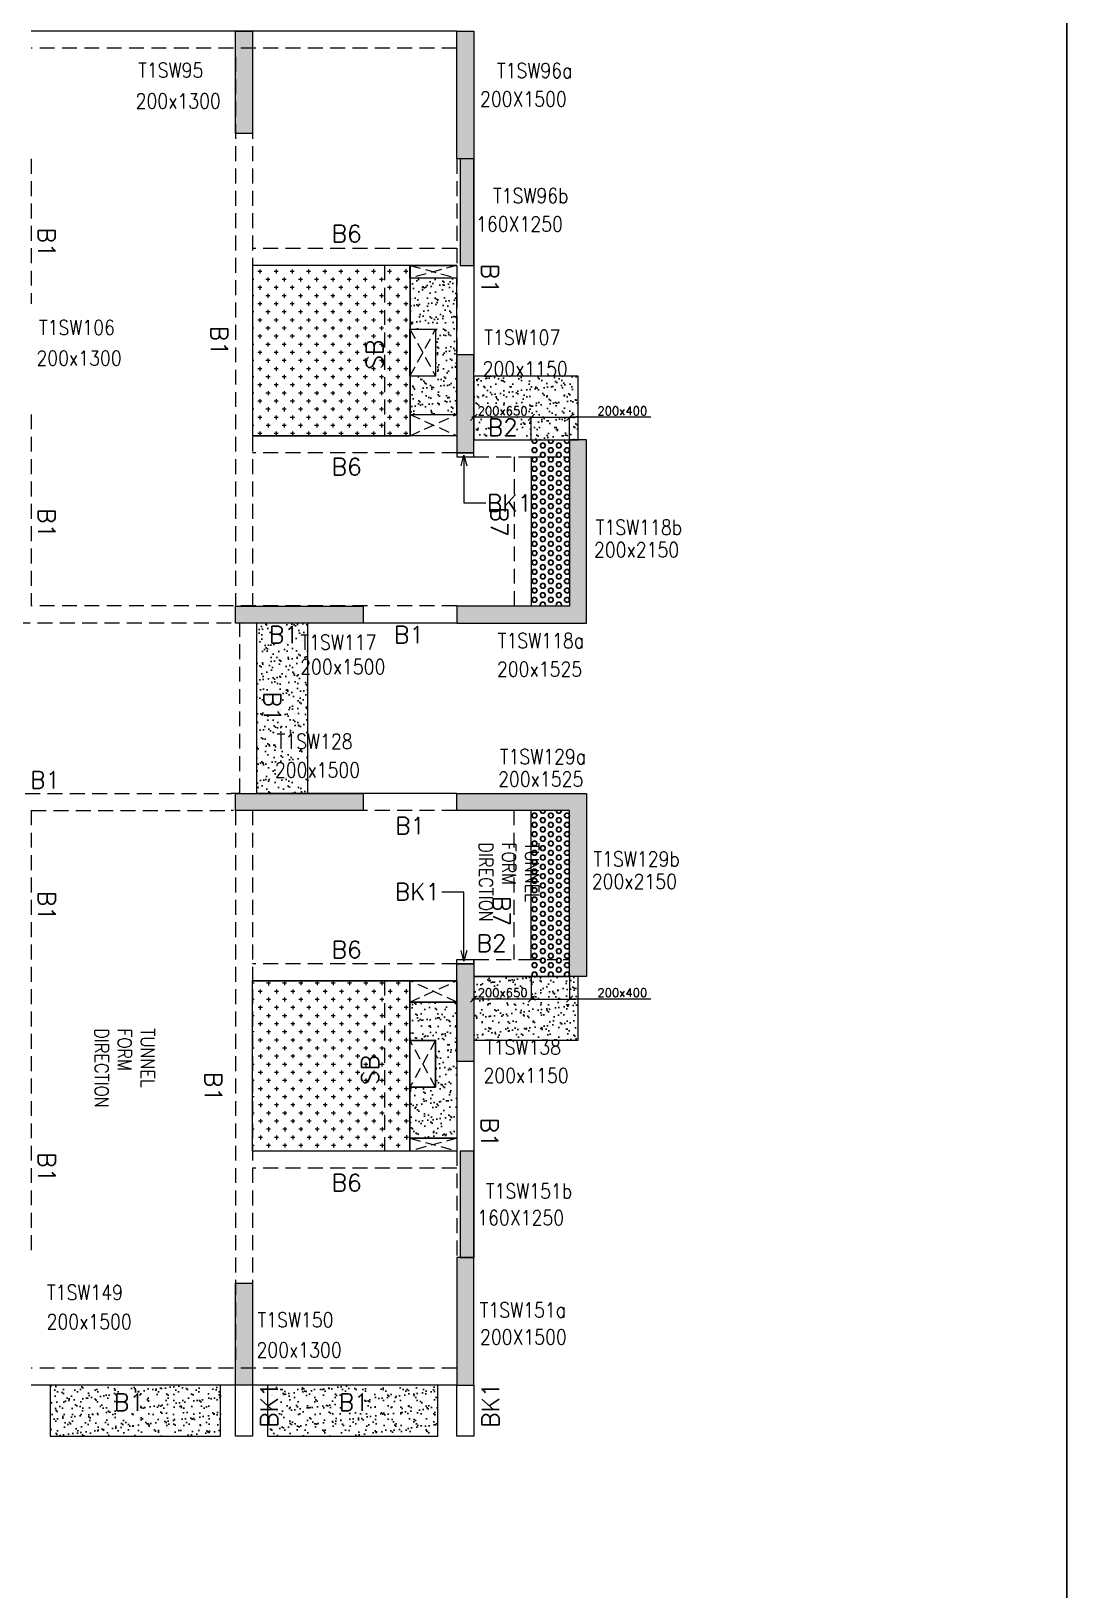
# Model space of a CAD drawing. Header units: millimetres. Extents: x 1078357 to 2594950, y -5122486 to -4636555.
# Drawn here: x 1667533 to 1679699, y -4670799 to -4652496 of the extents above; entities that cross this region are included whole.
import ezdxf

# ---------------------------------------------------------------- set-up
doc = ezdxf.new("R2010")
doc.units = ezdxf.units.MM
doc.header["$PDMODE"] = 35
for name, pattern in [('CONTINOUS', [0]), ('HIDDEN', [0.375, 0.25, -0.125]), ('New Retail block$0$CONTINOUS', [0])]:
    doc.linetypes.add(name, pattern=pattern)
doc.layers.get('0').update_dxf_attribs({"lineweight": 0})
doc.layers.get('Defpoints').update_dxf_attribs({"lineweight": 0})
for name, color, linetype, lineweight in [('A-_ANOTDIMA_D-', 6, 'Continuous', 13), ('Boundary', 40, 'Continuous', 30), ('COL. NO.', 30, 'Continuous', 25), ('COL. SIZE', 7, 'Continuous', 25), ('DIM', 9, 'Continuous', 25), ('HATCH', 8, 'Continuous', 30)]:
    doc.layers.add(name, color=color, linetype=linetype, lineweight=lineweight)
for name, color, linetype in [('B-200x325', 201, 'HIDDEN'), ('B-200x400', 44, 'HIDDEN'), ('DROP SLAB', 8, 'Continuous'), ('S-BEAM', 3, 'HIDDEN'), ('S-BEAM NO.', 6, 'Continuous'), ('S-COLUMN', 1, 'Continuous'), ('S-CUTOUT', 8, 'HIDDEN'), ('S-SLAB-PROJECTION', 54, 'New Retail block$0$CONTINOUS'), ('SLAB FOLD', 8, 'Continuous'), ('TEXT', 7, 'Continuous')]:
    doc.layers.add(name, color=color, linetype=linetype)
doc.styles.add('Roman', font='romans')
doc.styles.add('ROMANS', font='romans.shx', dxfattribs={"width": 0.85})
doc.dimstyles.new('HARESH', dxfattribs={"dimtxt": 150, "dimasz": 75, "dimexe": 0, "dimexo": 0, "dimgap": 25, "dimtad": 1, "dimdec": 0, "dimdsep": 46, "dimtxsty": 'Roman', "dimblk": 'OBLIQUE', "dimcen": 225, "dimdle": 25, "dimclrd": 2, "dimclre": 2, "dimclrt": 7, "dimadec": 8, "dimazin": 1, "dimtfac": 1, "dimtdec": 0, "dimtmove": 0, "dimatfit": 0, "dimfxl": 1, "dimlwd": -1, "dimlwe": -1, "dimarcsym": 0})
pattern_1 = [(37.4701541, (-2419624.65, 14019093.3), (-4.72361136, 146.8264517), [0, -115.824, 0, -129.54, 0, -123.825]), (7.4701541, (-2419624.65, 14019093.3), (134.9689868, 214.9772528), [0, -62.484, 0, -104.394, 0, -40.005]), (327.4701541, (-2419718.38, 14019093.35), (237.2979035, 0.3075449), [0, -38.1, 0, -137.16, 0, -179.07]), (317.4701541, (-2419718.38, 14019093.35), (229.1017424, 66.759465), [0, -19.05, 0, -89.916, 0, -102.87])]
pattern_2 = [(180, (488933.74, 213528.074), (-7e-15, -54.99261315), [31.75, -63.5]), (300, (488933.74, 213528.074), (47.625, 27.4963066), [31.75, -63.5]), (240, (488901.99, 213528.074), (47.625, -27.4963066), [31.75, -63.5])]

# ---------------------------------------------------------------- blocks, each defined once
blk = doc.blocks.new('_Oblique')
at = {"color": 0, "linetype": 'ByBlock', "lineweight": -2}
blk.add_line((-0.5, -0.5), (0.5, 0.5), dxfattribs=at)
blk = doc.blocks.new('*D1407')
at = {"layer": 'Defpoints', "color": 0, "ltscale": 700, "transparency": 16777216}
for p in [(1673858, -4657030), (1673408, -4657296, 0), (1673858, -4657296, 0)]:
    blk.add_point(p, dxfattribs=at)
at = {"layer": 'DIM', "color": 2, "ltscale": 700, "transparency": 16777216}
for p, q in [((1673408, -4657030), (1673333, -4657030)), ((1673408, -4657296), (1673408, -4657030)), ((1673408, -4657030), (1673858, -4657030)), ((1673408, -4657030), (1673858, -4657030)), ((1673858, -4657296), (1673858, -4657030)), ((1673858, -4657030), (1673933, -4657030)), ((1674814, -4657030), (1673858, -4657030))]:
    blk.add_line(p, q, dxfattribs=at)
at = {"layer": 'DIM', "color": 2, "ltscale": 700, "transparency": 16777216, "xscale": 75, "yscale": 75, "zscale": 75}
blk.add_blockref('_Oblique', (1673408, -4657030), dxfattribs=at)
at = {"layer": 'DIM', "color": 2, "ltscale": 700, "transparency": 16777216, "xscale": 75, "yscale": 75, "zscale": 75, "rotation": 180}
blk.add_blockref('_Oblique', (1673858, -4657030), dxfattribs=at)
at = {"layer": 'DIM', "color": 7, "ltscale": 700, "transparency": 16777216, "insert": (1674477, -4656955), "char_height": 150, "attachment_point": 5, "style": 'Roman'}
blk.add_mtext('{\\H0.666667x;200x400}', dxfattribs=at)
blk = doc.blocks.new('*D1408')
at = {"layer": 'Defpoints', "color": 0, "ltscale": 700, "transparency": 16777216}
for p in [(1672733, -4657030), (1672733, -4657296, 0), (1673408, -4657296)]:
    blk.add_point(p, dxfattribs=at)
at = {"layer": 'DIM', "color": 2, "ltscale": 700, "transparency": 16777216}
for p, q in [((1673433, -4657030), (1672708, -4657030)), ((1672733, -4657296), (1672733, -4657030)), ((1673408, -4657296), (1673408, -4657030))]:
    blk.add_line(p, q, dxfattribs=at)
at = {"layer": 'DIM', "color": 2, "ltscale": 700, "transparency": 16777216, "xscale": 75, "yscale": 75, "zscale": 75, "rotation": 180}
blk.add_blockref('_Oblique', (1672733, -4657030), dxfattribs=at)
at = {"layer": 'DIM', "color": 2, "ltscale": 700, "transparency": 16777216, "xscale": 75, "yscale": 75, "zscale": 75}
blk.add_blockref('_Oblique', (1673408, -4657030), dxfattribs=at)
at = {"layer": 'DIM', "color": 7, "ltscale": 700, "transparency": 16777216, "insert": (1673071, -4656955), "char_height": 150, "attachment_point": 5, "style": 'Roman'}
blk.add_mtext('{\\H0.666667x;200x650}', dxfattribs=at)
blk = doc.blocks.new('*D1425')
at = {"layer": 'Defpoints', "color": 0, "ltscale": 700, "transparency": 16777216}
for p in [(1673408, -4663596, 0), (1673858, -4663596, 0), (1673858, -4663862)]:
    blk.add_point(p, dxfattribs=at)
at = {"layer": 'DIM', "color": 2, "ltscale": 700, "transparency": 16777216}
for p, q in [((1673408, -4663596), (1673408, -4663862)), ((1673858, -4663596), (1673858, -4663862)), ((1673408, -4663862), (1673333, -4663862)), ((1673408, -4663862), (1673858, -4663862)), ((1673408, -4663862), (1673858, -4663862)), ((1673858, -4663862), (1673933, -4663862)), ((1674814, -4663862), (1673858, -4663862))]:
    blk.add_line(p, q, dxfattribs=at)
at = {"layer": 'DIM', "color": 2, "ltscale": 700, "transparency": 16777216, "xscale": 75, "yscale": 75, "zscale": 75}
blk.add_blockref('_Oblique', (1673408, -4663862), dxfattribs=at)
at = {"layer": 'DIM', "color": 2, "ltscale": 700, "transparency": 16777216, "xscale": 75, "yscale": 75, "zscale": 75, "rotation": 180}
blk.add_blockref('_Oblique', (1673858, -4663862), dxfattribs=at)
at = {"layer": 'DIM', "color": 7, "ltscale": 700, "transparency": 16777216, "insert": (1674477, -4663787), "char_height": 150, "attachment_point": 5, "style": 'Roman'}
blk.add_mtext('{\\H0.666667x;200x400}', dxfattribs=at)
blk = doc.blocks.new('*D1426')
at = {"layer": 'Defpoints', "color": 0, "ltscale": 700, "transparency": 16777216}
for p in [(1672733, -4663596, 0), (1673408, -4663596), (1672733, -4663862)]:
    blk.add_point(p, dxfattribs=at)
at = {"layer": 'DIM', "color": 2, "ltscale": 700, "transparency": 16777216}
for p, q in [((1672733, -4663596), (1672733, -4663862)), ((1673408, -4663596), (1673408, -4663862)), ((1673433, -4663862), (1672708, -4663862))]:
    blk.add_line(p, q, dxfattribs=at)
at = {"layer": 'DIM', "color": 2, "ltscale": 700, "transparency": 16777216, "xscale": 75, "yscale": 75, "zscale": 75, "rotation": 180}
blk.add_blockref('_Oblique', (1672733, -4663862), dxfattribs=at)
at = {"layer": 'DIM', "color": 2, "ltscale": 700, "transparency": 16777216, "xscale": 75, "yscale": 75, "zscale": 75}
blk.add_blockref('_Oblique', (1673408, -4663862), dxfattribs=at)
at = {"layer": 'DIM', "color": 7, "ltscale": 700, "transparency": 16777216, "insert": (1673071, -4663787), "char_height": 150, "attachment_point": 5, "style": 'Roman'}
blk.add_mtext('{\\H0.666667x;200x650}', dxfattribs=at)
blk = doc.blocks.new('G$CD63B60BD')
at = {"layer": 'COL. NO.', "linetype": 'Continuous', "style": 'ROMANS', "width": 0.85}
for s, p in [('T1SW95', (85332, 15354, -320)), ('T1SW96a', (89546, 15350, -320)), ('T1SW96b', (89500, 13881, -320)), ('T1SW106', (84166, 12333, -320)), ('T1SW107', (89398, 12216, -320)), ('T1SW118b', (90707, 9987, -320)), ('T1SW117', (87238, 8637, -320)), ('T1SW118a', (89556, 8656, -320)), ('T1SW128', (86958, 7473, -320)), ('T1SW129a', (89580, 7294, -320)), ('T1SW129b', (90680, 6092, -320)), ('T1SW138', (89406, 3882, -320)), ('T1SW151b', (89416, 2192, 0)), ('T1SW149', (84261, 1002, -320)), ('T1SW151a', (89344, 796, 0)), ('T1SW150', (86734, 680, -320))]:
    blk.add_text(s, height=175, dxfattribs=at).set_placement(p)
at = {"layer": 'COL. SIZE', "linetype": 'Continuous', "style": 'ROMANS', "width": 0.85}
for s, p in [('200X1500', (89347, 15016, -320)), ('200x1300', (85302, 14992, -320)), ('160X1250', (89301, 13548, -320)), ('200x1300', (84137, 11973, -320)), ('200x1150', (89378, 11848, -320)), ('200x2150', (90686, 9723, -320)), ('200x1500', (87235, 8349, -320)), ('200x1525', (89546, 8321, -320)), ('200x1500', (86938, 7137, -320)), ('200x1525', (89560, 7030, -320)), ('200x2150', (90660, 5828, -320)), ('200x1150', (89388, 3550, -320)), ('160X1250', (89315, 1879, 0)), ('200x1500', (84256, 658, -320)), ('200X1500', (89347, 479, 0)), ('200x1300', (86722, 327, -320))]:
    blk.add_text(s, height=175, dxfattribs=at).set_placement(p)

msp = doc.modelspace()

# ---------------------------------------------------------------- hatches: boundary and pattern name
at = {"layer": 'DROP SLAB'}
h = msp.add_hatch(dxfattribs=at)
h.set_pattern_fill('CROSS', color=8, scale=15, angle=0.03079)
h.set_pattern_definition([(180.03079016, (-1680958.44, 9385210.29), (-95.1987999, -95.3011726), [47.625, -142.875]), (270.03079016, (-1680982.26, 9385234.09), (95.3011726, -95.1987999), [47.625, -142.875])])
h.paths.add_polyline_path([(1671984.1, -4655246.3), (1670133.3, -4655246.3), (1670133.3, -4657246.1), (1671984.1, -4657246.1)])
h = msp.add_hatch(dxfattribs=at)
h.set_pattern_fill('CROSS', color=8, scale=15, angle=0.03079)
h.set_pattern_definition([(180.03079016, (-2778183.15, 14069229.48), (-95.1987999, -95.3011726), [47.625, -142.875]), (270.03079016, (-2778206.98, 14069253.28), (95.3011726, -95.1987999), [47.625, -142.875])])
h.paths.add_polyline_path([(1671983.3, -4665646), (1670133.3, -4665645.9), (1670133.3, -4663646.1), (1671983.3, -4663646.2)])
at = {"layer": 'HATCH'}
h = msp.add_hatch(dxfattribs=at)
h.set_pattern_fill('AR-SAND', color=8, scale=3, angle=0.02985)
h.set_pattern_definition([(37.47015413, (-3359514.37, 18703149.29), (-4.72361136, 146.8264517), [0, -115.824, 0, -129.54, 0, -123.825]), (7.4701541, (-3359514.37, 18703149.29), (134.9689868, 214.9772528), [0, -62.484, 0, -104.394, 0, -40.005]), (327.4701541, (-3359608.1, 18703149.34), (237.2979035, 0.3075449), [0, -38.1, 0, -137.16, 0, -179.07]), (317.4701541, (-3359608.1, 18703149.34), (229.1017424, 66.759465), [0, -19.05, 0, -89.916, 0, -102.87])])
edge = h.paths.add_edge_path()
edge.add_line((1672518.6, -4655396.1), (1671984.1, -4655396.1))
edge.add_line((1671984.1, -4655396.1), (1671984.1, -4655996.1))
edge.add_line((1671984.1, -4655996.1), (1672283.3, -4655996.1))
edge.add_line((1672283.3, -4655996.1), (1672283.3, -4656546.1))
edge.add_line((1672283.3, -4656546.1), (1671983.3, -4656546.1))
edge.add_line((1671983.3, -4656546.1), (1671983.3, -4656996.1))
edge.add_line((1671983.3, -4656996.1), (1672533.3, -4656996.1))
edge.add_line((1672533.3, -4656996.1), (1672533.3, -4655396.1))
h = msp.add_hatch(dxfattribs=at)
h.set_pattern_fill('AR-SAND', color=8, scale=3, angle=179.97015)
h.set_pattern_definition(pattern_1)
h.paths.add_polyline_path([(1673958.3, -4656546.1), (1672733.6, -4656546.1), (1672733.6, -4657296.1), (1673958.3, -4657296.1)])
at = {"layer": 'HATCH', "ltscale": 1000}
h = msp.add_hatch(dxfattribs=at)
h.set_pattern_fill('HEX', color=8, scale=10, angle=180)
h.set_pattern_definition(pattern_2)
h.paths.add_polyline_path([(1673858.3, -4659235.6), (1673408.3, -4659235.6), (1673408.2, -4657296.1), (1673858.2, -4657296.1)])
at = {"layer": 'HATCH'}
h = msp.add_hatch(dxfattribs=at)
h.set_pattern_fill('AR-SAND', color=8, scale=3, angle=179.97015)
h.set_pattern_definition([(37.4701541, (-2416449.72, 14021843.3), (-4.72361136, 146.8264517), [0, -115.824, 0, -129.54, 0, -123.825]), (7.4701541, (-2416449.72, 14021843.3), (134.9689868, 214.9772528), [0, -62.484, 0, -104.394, 0, -40.005]), (327.4701541, (-2416543.45, 14021843.35), (237.2979035, 0.3075449), [0, -38.1, 0, -137.16, 0, -179.07]), (317.4701541, (-2416543.45, 14021843.35), (229.1017424, 66.759465), [0, -19.05, 0, -89.916, 0, -102.87])])
h.paths.add_polyline_path([(1670783.5, -4659446.1), (1670183.5, -4659446.1), (1670183.5, -4661446.1), (1670783.5, -4661446.1)])
at = {"layer": 'HATCH', "ltscale": 1000}
h = msp.add_hatch(dxfattribs=at)
h.set_pattern_fill('HEX', color=8, scale=10, angle=180)
h.set_pattern_definition(pattern_2)
h.paths.add_polyline_path([(1673858.5, -4663596.1), (1673408.5, -4663596.1), (1673408.5, -4661646.2), (1673858.5, -4661646.2)])
at = {"layer": 'HATCH'}
h = msp.add_hatch(dxfattribs=at)
h.set_pattern_fill('AR-SAND', color=8, scale=3, angle=179.97015)
h.set_pattern_definition(pattern_1)
h.paths.add_polyline_path([(1673958.3, -4663596.1), (1672733.6, -4663596.1), (1672733.6, -4664346.1), (1673958.3, -4664346.1)])
h = msp.add_hatch(dxfattribs=at)
h.set_pattern_fill('AR-SAND', color=8, scale=3, angle=359.97015)
h.set_pattern_definition([(37.47015413, (-3349849.83, 18703112.5), (-4.72361136, 146.8264517), [0, -115.824, 0, -129.54, 0, -123.825]), (7.4701541, (-3349849.83, 18703112.5), (134.9689868, 214.9772528), [0, -62.484, 0, -104.394, 0, -40.005]), (327.4701541, (-3349943.56, 18703112.55), (237.2979035, 0.3075449), [0, -38.1, 0, -137.16, 0, -179.07]), (317.4701541, (-3349943.56, 18703112.55), (229.1017424, 66.759465), [0, -19.05, 0, -89.916, 0, -102.87])])
h.paths.add_polyline_path([(1672533.3, -4665496.1), (1671983.3, -4665496.1), (1671983.3, -4664896.1), (1672283.3, -4664896.1), (1672283.3, -4664346.1), (1671983.3, -4664346.2), (1671983.3, -4663896.1), (1672533.3, -4663896.1)])
h = msp.add_hatch(dxfattribs=at)
h.set_pattern_fill('AR-SAND', color=8, scale=3, angle=179.97015)
h.set_pattern_definition([(37.47015413, (-3515524.46, 18703112.49), (-4.72361136, 146.8264517), [0, -115.824, 0, -129.54, 0, -123.825]), (7.4701541, (-3515524.46, 18703112.49), (134.9689868, 214.9772528), [0, -62.484, 0, -104.394, 0, -40.005]), (327.4701541, (-3515618.18, 18703112.54), (237.2979035, 0.3075449), [0, -38.1, 0, -137.16, 0, -179.07]), (317.4701541, (-3515618.18, 18703112.54), (229.1017424, 66.759465), [0, -19.05, 0, -89.916, 0, -102.87])])
h.paths.add_polyline_path([(1669758.5, -4668396.1), (1667758.5, -4668396.1), (1667758.5, -4668996.1), (1669758.5, -4668996.1)])
h = msp.add_hatch(dxfattribs=at)
h.set_pattern_fill('AR-SAND', color=8, scale=3, angle=179.97015)
h.set_pattern_definition([(37.47015413, (-3518074.46, 18703112.49), (-4.72361136, 146.8264517), [0, -115.824, 0, -129.54, 0, -123.825]), (7.4701541, (-3518074.46, 18703112.49), (134.9689868, 214.9772528), [0, -62.484, 0, -104.394, 0, -40.005]), (327.4701541, (-3518168.18, 18703112.54), (237.2979035, 0.3075449), [0, -38.1, 0, -137.16, 0, -179.07]), (317.4701541, (-3518168.18, 18703112.54), (229.1017424, 66.759465), [0, -19.05, 0, -89.916, 0, -102.87])])
h.paths.add_polyline_path([(1672308.5, -4668396.1), (1670308.5, -4668396.1), (1670308.5, -4668996.1), (1672308.5, -4668996.1)])
at = {"layer": 'S-COLUMN', "lineweight": 25}
h = msp.add_hatch(color=1, dxfattribs=at)
h.dxf.hatch_style = 1
h.paths.add_polyline_path([(1669933.3, -4653696.2), (1670133.3, -4653696.2), (1670133.3, -4652496.2), (1669933.3, -4652496.2)])
at = {"layer": 'S-COLUMN', "lineweight": 25, "extrusion": (-1.00316e-06, 2.11765e-11, 1)}
h = msp.add_hatch(color=1, dxfattribs=at)
h.dxf.hatch_style = 1
h.paths.add_polyline_path([(1672533.3, -4652496.2), (1672733.3, -4652496.2), (1672733.3, -4653996.1), (1672533.3, -4653996.1)])
at = {"layer": 'S-COLUMN', "lineweight": 25, "extrusion": (-1.00316e-06, -2.11765e-11, 1)}
h = msp.add_hatch(color=1, dxfattribs=at)
h.dxf.hatch_style = 1
h.paths.add_polyline_path([(1672573.3, -4655246.3), (1672733.3, -4655246.3), (1672733.3, -4653996.1), (1672573.3, -4653996.1)])
at = {"layer": 'S-COLUMN', "lineweight": 25, "extrusion": (-1.00316e-06, 2.11765e-11, 1)}
h = msp.add_hatch(color=1, dxfattribs=at)
h.dxf.hatch_style = 1
h.paths.add_polyline_path([(1672533.3, -4657446.2), (1672733.3, -4657446.2), (1672733.3, -4656296.1), (1672533.3, -4656296.1)])
h = msp.add_hatch(color=1, dxfattribs=at)
h.dxf.hatch_style = 1
h.paths.add_polyline_path([(1673858.3, -4659246.2), (1672533.3, -4659246.2), (1672533.3, -4659446.2), (1674058.3, -4659446.2), (1674058.3, -4657296.2), (1673858.3, -4657296.2)])
at = {"layer": 'S-COLUMN', "lineweight": 25}
h = msp.add_hatch(color=1, dxfattribs=at)
h.dxf.hatch_style = 1
h.paths.add_polyline_path([(1669933.3, -4659246.1), (1671433.3, -4659246.1), (1671433.3, -4659446.1), (1669933.3, -4659446.1)])
h = msp.add_hatch(color=1, dxfattribs=at)
h.dxf.hatch_style = 1
h.paths.add_polyline_path([(1669933.3, -4661446.1), (1671433.3, -4661446.1), (1671433.3, -4661646.1), (1669933.3, -4661646.1)])
h = msp.add_hatch(color=1, dxfattribs=at)
h.dxf.hatch_style = 1
h.paths.add_polyline_path([(1673858.3, -4661646.2), (1672533.3, -4661646.2), (1672533.3, -4661446.2), (1674058.3, -4661446.2), (1674058.3, -4663596.2), (1673858.3, -4663596.2)])
h = msp.add_hatch(color=1, dxfattribs=at)
h.dxf.hatch_style = 1
h.paths.add_polyline_path([(1672533.3, -4663446.2), (1672733.3, -4663446.2), (1672733.3, -4664596.2), (1672533.3, -4664596.2)])
at = {"layer": 'S-COLUMN', "lineweight": 25, "extrusion": (-1.00316e-06, -2.11765e-11, 1)}
h = msp.add_hatch(color=1, dxfattribs=at)
h.dxf.hatch_style = 1
h.paths.add_polyline_path([(1672573.3, -4666896.1), (1672733.3, -4666896.1), (1672733.3, -4665645.9), (1672573.3, -4665645.9)])
at = {"layer": 'S-COLUMN', "lineweight": 25}
h = msp.add_hatch(color=1, dxfattribs=at)
h.dxf.hatch_style = 1
h.paths.add_polyline_path([(1672533.3, -4668396.2), (1672733.3, -4668396.2), (1672733.3, -4666896.1), (1672533.3, -4666896.1)])
h = msp.add_hatch(color=1, dxfattribs=at)
h.dxf.hatch_style = 1
h.paths.add_polyline_path([(1670133.3, -4667196.1), (1670133.3, -4668396.2), (1669933.3, -4668396.2), (1669933.3, -4667196.1)])

# ---------------------------------------------------------------- linework, layer by layer
at = {"layer": 'B-200x400', "linetype": 'Continuous', "ltscale": 500}
msp.add_line((1673408.1, -4657296.1, 0), (1673858.1, -4657296.1, 0), dxfattribs=at)
at = {"layer": 'B-200x400', "linetype": 'HIDDEN', "ltscale": 500}
for p, q in [((1673408.1, -4657496.1, 0), (1673858.3, -4657496.1, 0)), ((1673408.2, -4663396.1, 0), (1673858.2, -4663396.1, 0))]:
    msp.add_line(p, q, dxfattribs=at)
at = {"layer": 'B-200x400', "linetype": 'ByBlock', "ltscale": 500}
msp.add_line((1673408.2, -4663596.1, 0), (1673858.2, -4663596.1, 0), dxfattribs=at)
at = {"layer": 'Boundary', "ltscale": 700, "elevation": 0}
msp.add_lwpolyline([(1574104.5, -4636994.1), (1679698.7, -4636994.1), (1679698.7, -4682741.1), (1574104.5, -4682741.1)], close=True, dxfattribs=at)
at = {"layer": 'DROP SLAB', "color": 3, "linetype": 'CONTINOUS', "ltscale": 500, "elevation": 0}
for points in [[(1671984.1, -4655246.3), (1670133.3, -4655246.3), (1670133.3, -4657246.1), (1671984.1, -4657246.1)], [(1671983.3, -4655246.3), (1672533.3, -4655246.3), (1672533.3, -4655396.1), (1671983.3, -4655396.1)], [(1671983.3, -4655996.1), (1672283.3, -4655996.1), (1672283.3, -4656546.1), (1671983.3, -4656546.1)], [(1671983.6, -4656996.2), (1672533.5, -4656996.2), (1672533.5, -4657246.2), (1671983.6, -4657246.2)], [(1671983.3, -4665646), (1670133.3, -4665645.9), (1670133.3, -4663646.1), (1671983.3, -4663646.2)], [(1672533.1, -4663896.1), (1671983.3, -4663896.1), (1671983.3, -4663646.2), (1672533.1, -4663646.2)], [(1672283.3, -4664896.1), (1671983.3, -4664896.1), (1671983.3, -4664346.2), (1672283.3, -4664346.2)], [(1672533.3, -4665645.9), (1671983.3, -4665645.9), (1671983.3, -4665496.1), (1672533.3, -4665496.1)]]:
    msp.add_lwpolyline(points, close=True, dxfattribs=at)
at = {"layer": 'S-BEAM', "linetype": 'CONTINOUS', "ltscale": 700}
for p, q in [((1672533.5, -4652496.1, 0), (1667533.5, -4652496.3, 0)), ((1672733.5, -4653996.1, 0), (1672733.5, -4656496.1, 0)), ((1672733.5, -4657296.1, 0), (1673408.1, -4657296.1, 0)), ((1672533.5, -4659446, 0), (1670183.5, -4659446, 0)), ((1670183.5, -4661446.1, 0), (1670183.5, -4659446.1, 0)), ((1672533.5, -4661446.1, 0), (1670183.5, -4661446.1, 0)), ((1672733.3, -4663596.1, 0), (1673408.2, -4663596.1, 0)), ((1672733.5, -4664596.1, 0), (1672733.5, -4666896.1, 0)), ((1672533.5, -4668396.1, 0), (1667533.5, -4668396.1, 0)), ((1669933.3, -4668996.1, 0), (1669933.3, -4668396.1, 0)), ((1670133.3, -4668396.1, 0), (1670133.3, -4668996.1, 0)), ((1672533.3, -4668996.1, 0), (1672533.3, -4668396.1, 0)), ((1672733.3, -4668396.1, 0), (1672733.3, -4668996.1, 0)), ((1670133.3, -4668996.1, 0), (1669933.3, -4668996.1, 0)), ((1672733.3, -4668996.1, 0), (1672533.3, -4668996.1, 0))]:
    msp.add_line(p, q, dxfattribs=at)
at = {"layer": 'S-BEAM', "linetype": 'HIDDEN', "ltscale": 700}
for p, q in [((1672533.5, -4652696.1, 0), (1667533.5, -4652696.2, 0)), ((1669933.5, -4652796.2, 0), (1669933.5, -4659246, 0)), ((1670133.5, -4652796.2, 0), (1670133.5, -4659246, 0)), ((1667533.5, -4653996.1, 0), (1667533.5, -4655696.1, 0)), ((1672533.5, -4653996.1, 0), (1672533.5, -4656496.1, 0)), ((1672534.2, -4654296.1, 0), (1672533.5, -4654296.1, 0)), ((1671684.1, -4655246.3, 0), (1671684.1, -4657246.1, 0)), ((1671984.1, -4655246.3, 0), (1671984.1, -4657246.1, 0)), ((1667533.5, -4656996.2, 0), (1667533.5, -4659246.1, 0)), ((1672733.5, -4657496.1, 0), (1673408.1, -4657496.1, 0)), ((1672533.5, -4659246, 0), (1667533.5, -4659246, 0)), ((1669883.5, -4659446, 0), (1661658.3, -4659446, 0)), ((1669983.5, -4661446.1, 0), (1669983.5, -4659446.1, 0)), ((1665888.5, -4661446.1, 0), (1669883.5, -4661446.1, 0)), ((1669983.5, -4661446.1, 0), (1669883.5, -4661446.1, 0)), ((1667533.5, -4661646.1, 0), (1667533.5, -4666896.1, 0)), ((1667533.5, -4661646.1, 0), (1669883.5, -4661646.1, 0)), ((1672533.5, -4661646.1, 0), (1669883.5, -4661646.1, 0)), ((1669933.5, -4661646.2, 0), (1669933.5, -4668096.1, 0)), ((1670133.5, -4661646.2, 0), (1670133.5, -4668096.1, 0)), ((1672733.3, -4663396.1, 0), (1673408.2, -4663396.1, 0)), ((1671683.3, -4663646.2), (1671683.3, -4665646, 0)), ((1672533.5, -4664596.1, 0), (1672533.5, -4666896.1, 0)), ((1672533.5, -4668196.1, 0), (1667533.5, -4668196.1, 0))]:
    msp.add_line(p, q, dxfattribs=at)
at = {"layer": 'S-BEAM', "ltscale": 700}
for p, q in [((1672533.3, -4655046.3, 0), (1670133.3, -4655046.3, 0)), ((1672533.1, -4657446.1, 0), (1670133.3, -4657446.1, 0)), ((1673208.1, -4657496.1, 0), (1673208.1, -4659246.1)), ((1673208.1, -4663396.1, 0), (1673208.1, -4661646.1)), ((1672533.1, -4663446.1, 0), (1670133.3, -4663446.1, 0)), ((1672533.3, -4665845.9, 0), (1670133.3, -4665845.9, 0))]:
    msp.add_line(p, q, dxfattribs=at)
at = {"layer": 'S-BEAM', "linetype": 'Continuous', "ltscale": 700}
for p, q in [((1672533.3, -4655246.3, 0), (1670133.3, -4655246.3, 0)), ((1671984.1, -4655246.3, 0), (1671984.1, -4657246.1, 0)), ((1672533.1, -4657246.1, 0), (1670133.3, -4657246.1, 0)), ((1673408.1, -4657496.1, 0), (1673408.1, -4659235.5, 0)), ((1673408.1, -4663396.1, 0), (1673408.1, -4661656.8, 0)), ((1672733.3, -4663446.2, 0), (1672733.3, -4663396.2, 0)), ((1672533.1, -4663646.1, 0), (1670133.3, -4663646.1, 0)), ((1672533.3, -4665645.9, 0), (1670133.3, -4665645.9, 0))]:
    msp.add_line(p, q, dxfattribs=at)
at = {"layer": 'S-BEAM', "linetype": 'ByBlock', "ltscale": 700}
msp.add_line((1671983.3, -4663646.2), (1671983.3, -4665646, 0), dxfattribs=at)
at = {"layer": 'S-BEAM', "linetype": 'Continuous', "ltscale": 700, "elevation": 0}
for points in [[(1672733.6, -4657446.2), (1672533.6, -4657446.2), (1672533.6, -4657496.4), (1672733.6, -4657496.4)], [(1672733.6, -4663446.1), (1672533.5, -4663446.1), (1672533.5, -4663395.9), (1672733.6, -4663395.9)]]:
    msp.add_lwpolyline(points, close=True, dxfattribs=at)
at = {"layer": 'S-COLUMN', "color": 1, "lineweight": 25, "elevation": 0}
for points in [[(1669933.3, -4652496.2), (1670133.3, -4652496.2), (1670133.3, -4653696.2), (1669933.3, -4653696.2)], [(1669933.3, -4659246.1), (1671433.3, -4659246.1), (1671433.3, -4659446.1), (1669933.3, -4659446.1)], [(1669933.3, -4661446.1), (1671433.3, -4661446.1), (1671433.3, -4661646.1), (1669933.3, -4661646.1)], [(1672533.3, -4663446.2), (1672733.3, -4663446.2), (1672733.3, -4664596.2), (1672533.3, -4664596.2)], [(1672533.3, -4668396.2), (1672733.3, -4668396.2), (1672733.3, -4666896.1), (1672533.3, -4666896.1)], [(1669933.3, -4667196.3), (1670133.3, -4667196.3), (1670133.3, -4668396.2), (1669933.3, -4668396.2)]]:
    msp.add_lwpolyline(points, close=True, dxfattribs=at)
at = {"layer": 'S-COLUMN', "color": 1, "lineweight": 25, "extrusion": (-1.00316e-06, 2.11765e-11, 1), "elevation": -1.7}
for points in [[(1672533.3, -4652496.2), (1672733.3, -4652496.2), (1672733.3, -4653996.1), (1672533.3, -4653996.1)], [(1672533.3, -4657446.2), (1672733.3, -4657446.2), (1672733.3, -4656296.1), (1672533.3, -4656296.1)]]:
    msp.add_lwpolyline(points, close=True, dxfattribs=at)
at = {"layer": 'S-COLUMN', "color": 1, "lineweight": 25, "extrusion": (-1.00316e-06, -2.11765e-11, 1), "elevation": -1.7}
for points in [[(1672573.3, -4655246.3), (1672733.3, -4655246.3), (1672733.3, -4653996.1), (1672573.3, -4653996.1)], [(1672573.3, -4666896.1), (1672733.3, -4666896.1), (1672733.3, -4665645.9), (1672573.3, -4665645.9)]]:
    msp.add_lwpolyline(points, close=True, dxfattribs=at)
at = {"layer": 'S-COLUMN', "color": 1, "lineweight": 25, "extrusion": (-1.00316e-06, 2.11765e-11, 1), "elevation": -1.7}
msp.add_lwpolyline([(1673858.3, -4659246.2), (1672533.3, -4659246.2), (1672533.3, -4659446.2), (1674058.3, -4659446.2), (1674058.3, -4657296.2), (1673858.3, -4657296.2), (1673858.3, -4659246.2)], dxfattribs=at)
at = {"layer": 'S-COLUMN', "color": 1, "lineweight": 25, "elevation": 0}
msp.add_lwpolyline([(1673858.3, -4661646.2), (1672533.3, -4661646.2), (1672533.3, -4661446.2), (1674058.3, -4661446.2), (1674058.3, -4663596.2), (1673858.3, -4663596.2), (1673858.3, -4661646.2)], dxfattribs=at)
at = {"layer": 'S-CUTOUT', "ltscale": 500}
for p, q in [((1672533.3, -4655246.1, 0), (1671983.3, -4655396.1, 0)), ((1671984.1, -4655246.3, 0), (1672533.3, -4655396.1, 0)), ((1671983.3, -4655996.1, 0), (1672283.3, -4656546.1, 0)), ((1671983.3, -4656546.1, 0), (1672283.3, -4655996.1, 0)), ((1671983.6, -4656996.2, 0), (1672533.5, -4657246.2, 0)), ((1671983.6, -4657246.2, 0), (1672533.6, -4656996.2, 0)), ((1672533.3, -4663896.1), (1671983.3, -4663646.1, 0)), ((1671983.3, -4663896.1, 0), (1672533.1, -4663646.1, 0)), ((1672283.3, -4664896.1), (1671983.3, -4664346.1)), ((1672283.3, -4664346.1), (1671983.3, -4664896.1, 0)), ((1672533.3, -4665496.1, 0), (1671983.3, -4665645.9, 0)), ((1671983.3, -4665496.1, 0), (1672532.5, -4665645.9, 0))]:
    msp.add_line(p, q, dxfattribs=at)
at = {"layer": 'S-SLAB-PROJECTION'}
msp.add_line((1670783.5, -4661446.1, 0), (1670783.5, -4659446, 0), dxfattribs=at)
at = {"layer": 'S-SLAB-PROJECTION', "elevation": 0}
for points in [[(1673958.3, -4656546.1), (1672733.6, -4656546.1), (1672733.6, -4657296.1), (1673958.3, -4657296.1)], [(1673958.3, -4663596.1), (1672733.6, -4663596.1), (1672733.6, -4664346.1), (1673958.3, -4664346.1)], [(1669758.5, -4668396.1), (1667758.5, -4668396.1), (1667758.5, -4668996.1), (1669758.5, -4668996.1)], [(1672308.5, -4668396.1), (1670308.5, -4668396.1), (1670308.5, -4668996.1), (1672308.5, -4668996.1)]]:
    msp.add_lwpolyline(points, close=True, dxfattribs=at)
at = {"layer": 'SLAB FOLD', "color": 8, "ltscale": 1000, "elevation": 0}
for points in [[(1672518.6, -4655396.1), (1671984.1, -4655396.1), (1671984.1, -4655996.1), (1672283.3, -4655996.1), (1672283.3, -4656546.1), (1671983.3, -4656546.1), (1671983.3, -4656996.1), (1672533.3, -4656996.1), (1672533.3, -4655396.1)], [(1672533.3, -4665496.1), (1671983.3, -4665496.1), (1671983.3, -4664896.1), (1672283.3, -4664896.1), (1672283.3, -4664346.1), (1671983.3, -4664346.2), (1671983.3, -4663896.1), (1672533.3, -4663896.1), (1672533.3, -4665496.1)]]:
    msp.add_lwpolyline(points, dxfattribs=at)

# ---------------------------------------------------------------- block references
at = {"layer": 'A-_ANOTDIMA_D-', "color": 2, "ltscale": 700}
msp.add_blockref('G$CD63B60BD', (1583458.3, -4668396.1, 0), dxfattribs=at)

# ---------------------------------------------------------------- texts
at = {"layer": 'B-200x325', "linetype": 'Continuous', "ltscale": 700, "style": 'ROMANS'}
for rotation, p in [(0.00094, (1671063.8, -4654974.2, -2.7)), (0.00094, (1671063.8, -4657711.4, -2.7)), (359.99906, (1671063.8, -4663380.9, -2.7)), (359.99906, (1671063.8, -4666118, -2.7))]:
    msp.add_text('B6', height=200, rotation=rotation, dxfattribs=at).set_placement(p)
at = {"layer": 'S-BEAM NO.', "linetype": 'HIDDEN', "ltscale": 500, "style": 'ROMANS'}
for rotation, p in [(269.99906, (1667615.9, -4654802.9, -2.7)), (269.99906, (1672824, -4655226.2, -2.7)), (269.99906, (1669642.7, -4655955.9, -2.7)), (269.99906, (1667616.7, -4658098.1, -2.7)), (359.99906, (1670326.6, -4659683.3, -2.7)), (359.99906, (1671795.5, -4659683.4, -2.7)), (269.99906, (1670267.4, -4660252.4, -2.7)), (359.99906, (1667521.2, -4661388.1, -2.7)), (359.99906, (1671809.9, -4661926, -2.7)), (269.99906, (1667617.4, -4662592.1, -2.7)), (269.99906, (1669574.9, -4664717.4, -2.7)), (269.99906, (1672817.4, -4665252.7, -2.7)), (269.99906, (1667617.4, -4665662.1, -2.7)), (0.00094, (1668507.1, -4668696.4, -2.7)), (0.00094, (1671147.4, -4668696.4, -2.7))]:
    msp.add_text('B1', height=200, rotation=rotation, dxfattribs=at).set_placement(p)
at = {"layer": 'S-BEAM NO.', "linetype": 'Continuous', "ltscale": 700, "style": 'ROMANS'}
for s, rotation, p in [('SB', 90.00094, (1671668.1, -4656470.6, -2.7)), ('BK1', 359.99906, (1672886.7, -4658138.2, -2.7)), ('B7', 269.99866, (1672934.1, -4658081.1, -2.7)), ('BK1', 359.99906, (1671804.6, -4662702.2, -2.7)), ('B7', 269.99906, (1672959.7, -4662651.7, -2.7)), ('SB', 90.00094, (1671615.6, -4664870.4, -2.7))]:
    msp.add_text(s, height=200, rotation=rotation, dxfattribs=at).set_placement(p)
at = {"layer": 'S-BEAM NO.', "linetype": 'Continuous', "ltscale": 500, "style": 'ROMANS'}
for p in [(1672897.6, -4657249, -2.7), (1672767, -4663305.6, -2.7)]:
    msp.add_text('B2', height=200, dxfattribs=at).set_placement(p)
at = {"layer": 'S-BEAM NO.', "linetype": 'CONTINOUS', "ltscale": 700, "style": 'ROMANS'}
for p in [(1670429, -4668895.8, 50), (1673029, -4668895.8, 50)]:
    msp.add_text('BK1', height=200, rotation=90, dxfattribs=at).set_placement(p)
at = {"layer": 'TEXT', "char_height": 162, "width": 162, "attachment_point": 1, "rotation": 269.99906, "style": 'ROMANS'}
for insert in [(1673497, -4662023.8, 0.1), (1668982.3, -4664206.2, 0.1)]:
    msp.add_mtext('\\pxql;TUNNEL FORM DIRECTION', dxfattribs=dict(at, insert=insert))

# ---------------------------------------------------------------- dimensions: what is measured, and where the dimension line sits
at = {"layer": 'DIM', "ltscale": 700}
for base, p1, p2, picture, middle in [((1672733.1, -4657030.1, 0), (1673408.1, -4657296.1, 0), (1672733.1, -4657296.1, 0), '*D1408', (1673070.6, -4656955.1, 0)), ((1672733.2, -4663862.1, 0), (1673408.2, -4663596.1, 0), (1672733.2, -4663596.1, 0), '*D1426', (1673070.7, -4663787.1, 0))]:
    dim = msp.add_linear_dim(base=base, p1=p1, p2=p2, angle=180, text='{\\H0.666667x;200x650}', dimstyle='HARESH', override={"dimtxsty": 'Roman', "dimtmove": 1}, dxfattribs=at)
    dim.commit()
    dim.dimension.update_dxf_attribs({"geometry": picture, "text_midpoint": middle})
for base, p1, p2, picture, middle in [((1673858.1, -4657030.1, 0), (1673408.1, -4657296.1, 0), (1673858.1, -4657296.1, 0), '*D1407', (1674477.4, -4657051.8, 0)), ((1673858.2, -4663862.1, 0), (1673408.2, -4663596.1, 0), (1673858.2, -4663596.1, 0), '*D1425', (1674477.5, -4663840.4, 0))]:
    dim = msp.add_linear_dim(base=base, p1=p1, p2=p2, angle=180, text='{\\H0.666667x;200x400}', dimstyle='HARESH', override={"dimtxsty": 'Roman', "dimtmove": 1}, dxfattribs=at)
    dim.commit()
    dim.dimension.update_dxf_attribs({"geometry": picture, "text_midpoint": middle, "dimtype": 160})

# ---------------------------------------------------------------- leaders
at = {"layer": 'S-BEAM NO.', "linetype": 'Continuous', "ltscale": 700}
for points in [[(1672617.1, -4657476.5, 0), (1672617.1, -4658036, 0), (1672875.9, -4658036, 0)], [(1672617.1, -4663415.8, 0), (1672617.1, -4662604.4, 0), (1672358.2, -4662604.4, 0)]]:
    msp.add_leader(points, dimstyle='HARESH', override={"dimasz": 125, "dimgap": 25, "dimtad": 0, "dimldrblk": 'Open30'}, dxfattribs=at)

doc.saveas('drawing.dxf')
